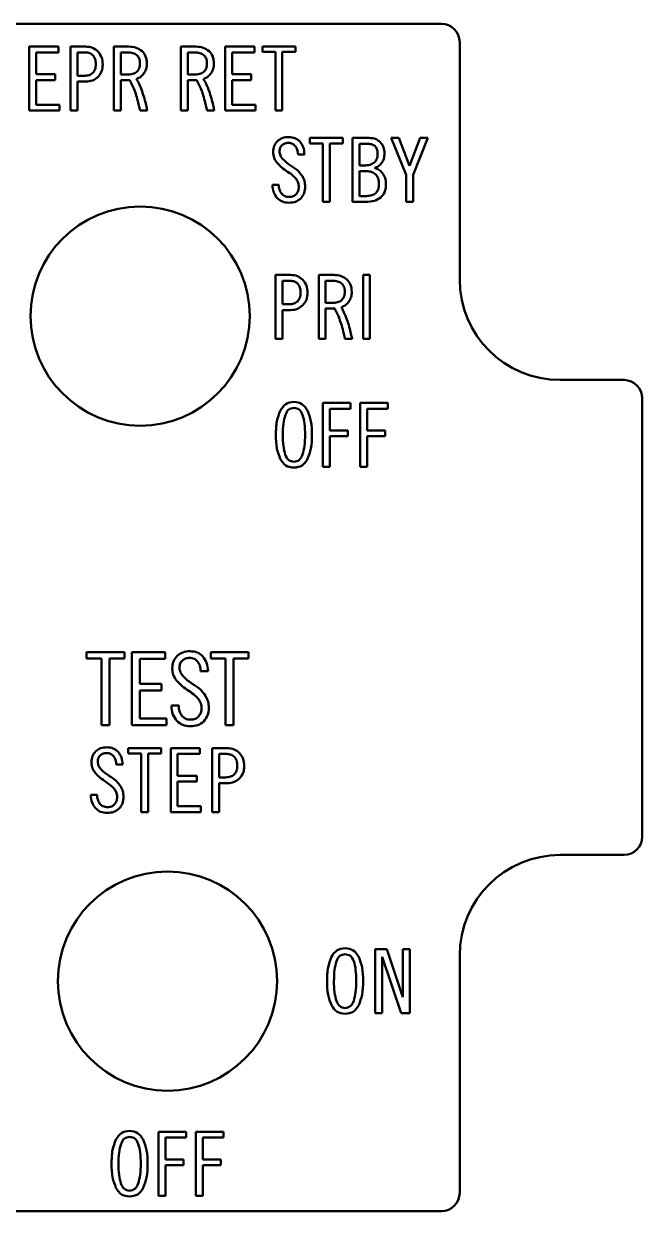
# Model space of a CAD drawing. Header units: millimetres. Extents: x 147 to 290, y 136 to 201.
# Drawn here: x 256.2 to 290, y 136.2 to 201.2 of the extents above; entities that cross this region are included whole.
import ezdxf

# ---------------------------------------------------------------- set-up
doc = ezdxf.new("R2010")
doc.units = ezdxf.units.MM
doc.header["$LTSCALE"] = 0.75
doc.layers.add('Visible', color=7, linetype='Continuous', lineweight=50)

msp = doc.modelspace()

# ---------------------------------------------------------------- linework, layer by layer
at = {"layer": 'Visible'}
for p, q in [((279.05, 201.23), (157.55, 201.23)), ((280.05, 187.23), (280.05, 200.23)), ((256.472, 196.48), (256.472, 199.98)), ((256.472, 199.98), (258.072, 199.98)), ((258.072, 199.66), (256.85, 199.66)), ((256.85, 199.66), (256.85, 198.468)), ((258.072, 199.98), (258.072, 199.66)), ((258.743, 196.48), (258.743, 199.98)), ((258.743, 199.98), (259.557, 199.98)), ((259.121, 199.66), (259.121, 198.38)), ((259.548, 199.66), (259.121, 199.66)), ((261.111, 196.48), (261.111, 199.98)), ((261.111, 199.98), (261.93, 199.98)), ((261.489, 199.66), (261.489, 198.448)), ((261.838, 199.66), (261.489, 199.66)), ((264.781, 196.48), (264.781, 199.98)), ((264.781, 199.98), (265.6, 199.98)), ((265.159, 199.66), (265.159, 198.448)), ((265.508, 199.66), (265.159, 199.66)), ((267.207, 196.48), (267.207, 199.98)), ((267.207, 199.98), (268.807, 199.98)), ((268.807, 199.66), (267.585, 199.66)), ((267.585, 199.66), (267.585, 198.468)), ((268.807, 199.98), (268.807, 199.66)), ((269.246, 199.98), (271.054, 199.98)), ((269.246, 199.684), (269.246, 199.98)), ((269.958, 199.684), (269.246, 199.684)), ((269.958, 196.48), (269.958, 199.684)), ((271.054, 199.684), (270.336, 199.684)), ((270.336, 199.684), (270.336, 196.48)), ((271.054, 199.98), (271.054, 199.684)), ((256.85, 198.468), (257.897, 198.468)), ((257.897, 198.468), (257.897, 198.148)), ((259.121, 198.38), (259.47, 198.38)), ((261.489, 198.448), (261.819, 198.448)), ((265.159, 198.448), (265.489, 198.448)), ((267.585, 198.468), (268.632, 198.468)), ((268.632, 198.468), (268.632, 198.148)), ((257.897, 198.148), (256.85, 198.148)), ((256.85, 198.148), (256.85, 196.8)), ((259.567, 198.06), (259.121, 198.06)), ((259.121, 198.06), (259.121, 196.48)), ((261.984, 198.138), (261.489, 198.143)), ((261.489, 198.143), (261.489, 196.48)), ((262.008, 198.092), (261.984, 198.138)), ((262.352, 198.215), (262.376, 198.167)), ((265.653, 198.138), (265.159, 198.143)), ((265.159, 198.143), (265.159, 196.48)), ((265.678, 198.092), (265.653, 198.138)), ((266.022, 198.215), (266.046, 198.167)), ((268.632, 198.148), (267.585, 198.148)), ((267.585, 198.148), (267.585, 196.8)), ((258.13, 196.48), (256.472, 196.48)), ((256.85, 196.8), (258.13, 196.8)), ((258.13, 196.8), (258.13, 196.48)), ((259.121, 196.48), (258.743, 196.48)), ((261.489, 196.48), (261.111, 196.48)), ((262.546, 196.48), (262.519, 196.604)), ((262.944, 196.48), (262.546, 196.48)), ((262.914, 196.611), (262.944, 196.48)), ((265.159, 196.48), (264.781, 196.48)), ((266.216, 196.48), (266.189, 196.604)), ((266.613, 196.48), (266.216, 196.48)), ((266.584, 196.611), (266.613, 196.48)), ((268.865, 196.48), (267.207, 196.48)), ((267.585, 196.8), (268.865, 196.8)), ((268.865, 196.8), (268.865, 196.48)), ((270.336, 196.48), (269.958, 196.48)), ((271.843, 194.98), (273.651, 194.98)), ((271.843, 194.684), (271.843, 194.98)), ((272.555, 194.684), (271.843, 194.684)), ((272.555, 191.48), (272.555, 194.684)), ((273.651, 194.684), (272.934, 194.684)), ((272.934, 194.684), (272.934, 191.48)), ((273.651, 194.98), (273.651, 194.684)), ((274.177, 191.48), (274.177, 194.98)), ((274.177, 194.98), (275.098, 194.98)), ((274.555, 194.66), (274.555, 193.477)), ((274.933, 194.66), (274.555, 194.66)), ((277.117, 192.963), (276.298, 194.98)), ((276.298, 194.98), (276.71, 194.98)), ((276.71, 194.98), (277.311, 193.448)), ((277.311, 193.448), (277.893, 194.98)), ((278.305, 194.98), (277.495, 192.963)), ((277.893, 194.98), (278.305, 194.98)), ((271.55, 194.078), (271.196, 194.078)), ((274.555, 193.477), (274.812, 193.477)), ((274.555, 193.157), (274.555, 191.8)), ((274.933, 193.157), (274.555, 193.157)), ((269.795, 192.42), (270.144, 192.42)), ((277.117, 191.48), (277.117, 192.963)), ((277.495, 192.963), (277.495, 191.48)), ((274.555, 191.8), (274.943, 191.8)), ((272.934, 191.48), (272.555, 191.48)), ((274.89, 191.48), (274.177, 191.48)), ((277.495, 191.48), (277.117, 191.48)), ((269.963, 183.98), (269.963, 187.48)), ((269.963, 187.48), (270.778, 187.48)), ((272.332, 183.98), (272.332, 187.48)), ((272.332, 187.48), (273.151, 187.48)), ((274.758, 187.48), (275.136, 187.48)), ((274.758, 183.98), (274.758, 187.48)), ((275.136, 187.48), (275.136, 183.98)), ((270.342, 187.16), (270.342, 185.88)), ((270.768, 187.16), (270.342, 187.16)), ((272.71, 187.16), (272.71, 185.948)), ((273.059, 187.16), (272.71, 187.16)), ((272.71, 185.948), (273.039, 185.948)), ((270.342, 185.88), (270.691, 185.88)), ((270.788, 185.56), (270.342, 185.56)), ((270.342, 185.56), (270.342, 183.98)), ((273.204, 185.638), (272.71, 185.643)), ((272.71, 185.643), (272.71, 183.98)), ((273.228, 185.592), (273.204, 185.638)), ((273.573, 185.715), (273.597, 185.667)), ((270.342, 183.98), (269.963, 183.98)), ((272.71, 183.98), (272.332, 183.98)), ((273.766, 183.98), (273.74, 184.104)), ((274.164, 183.98), (273.766, 183.98)), ((274.135, 184.111), (274.164, 183.98)), ((275.136, 183.98), (274.758, 183.98)), ((289.05, 181.73), (285.55, 181.73)), ((290.05, 156.73), (290.05, 180.73)), ((272.555, 180.48), (274.063, 180.48)), ((272.555, 176.98), (272.555, 180.48)), ((274.063, 180.16), (272.933, 180.16)), ((272.933, 180.16), (272.933, 178.968)), ((274.063, 180.48), (274.063, 180.16)), ((274.608, 180.48), (276.116, 180.48)), ((274.608, 176.98), (274.608, 180.48)), ((276.116, 180.16), (274.986, 180.16)), ((274.986, 180.16), (274.986, 178.968)), ((276.116, 180.48), (276.116, 180.16)), ((272.933, 178.968), (273.917, 178.968)), ((273.917, 178.968), (273.922, 178.648)), ((274.986, 178.968), (275.97, 178.968)), ((275.97, 178.968), (275.975, 178.648)), ((273.922, 178.648), (272.933, 178.648)), ((272.933, 178.648), (272.933, 176.98)), ((275.975, 178.648), (274.986, 178.648)), ((274.986, 178.648), (274.986, 176.98)), ((272.933, 176.98), (272.555, 176.98)), ((274.986, 176.98), (274.608, 176.98)), ((259.62, 166.83), (261.687, 166.83)), ((259.62, 166.492), (259.62, 166.83)), ((260.435, 166.492), (259.62, 166.492)), ((260.435, 162.83), (260.435, 166.492)), ((261.687, 166.492), (260.867, 166.492)), ((260.867, 166.492), (260.867, 162.83)), ((261.687, 166.83), (261.687, 166.492)), ((262.097, 162.83), (262.097, 166.83)), ((262.097, 166.83), (263.925, 166.83)), ((263.925, 166.464), (262.529, 166.464)), ((262.529, 166.464), (262.529, 165.101)), ((263.925, 166.83), (263.925, 166.464)), ((266.413, 166.83), (268.479, 166.83)), ((266.413, 166.492), (266.413, 166.83)), ((267.227, 166.492), (266.413, 166.492)), ((267.227, 162.83), (267.227, 166.492)), ((268.479, 166.492), (267.659, 166.492)), ((267.659, 166.492), (267.659, 162.83)), ((268.479, 166.83), (268.479, 166.492)), ((266.269, 165.8), (265.864, 165.8)), ((262.529, 165.101), (263.726, 165.101)), ((263.726, 165.101), (263.726, 164.736)), ((263.726, 164.736), (262.529, 164.736)), ((262.529, 164.736), (262.529, 163.196)), ((264.263, 163.905), (264.662, 163.905)), ((262.529, 163.196), (263.992, 163.196)), ((263.992, 163.196), (263.992, 162.83)), ((260.867, 162.83), (260.435, 162.83)), ((263.992, 162.83), (262.097, 162.83)), ((267.659, 162.83), (267.227, 162.83)), ((261.891, 161.58), (263.699, 161.58)), ((261.891, 161.284), (261.891, 161.58)), ((262.604, 161.284), (261.891, 161.284)), ((262.604, 158.08), (262.604, 161.284)), ((263.699, 161.284), (262.982, 161.284)), ((262.982, 161.284), (262.982, 158.08)), ((263.699, 161.58), (263.699, 161.284)), ((264.225, 158.08), (264.225, 161.58)), ((264.225, 161.58), (265.825, 161.58)), ((265.825, 161.26), (264.604, 161.26)), ((264.604, 161.26), (264.604, 160.068)), ((265.825, 161.58), (265.825, 161.26)), ((266.497, 158.08), (266.497, 161.58)), ((266.497, 161.58), (267.311, 161.58)), ((266.875, 161.26), (266.875, 159.98)), ((267.301, 161.26), (266.875, 161.26)), ((261.598, 160.678), (261.244, 160.678)), ((264.604, 160.068), (265.651, 160.068)), ((265.651, 160.068), (265.651, 159.748)), ((266.875, 159.98), (267.224, 159.98)), ((265.651, 159.748), (264.604, 159.748)), ((264.604, 159.748), (264.604, 158.4)), ((267.321, 159.66), (266.875, 159.66)), ((266.875, 159.66), (266.875, 158.08)), ((259.843, 159.02), (260.192, 159.02)), ((262.982, 158.08), (262.604, 158.08)), ((265.883, 158.08), (264.225, 158.08)), ((264.604, 158.4), (265.883, 158.4)), ((265.883, 158.4), (265.883, 158.08)), ((266.875, 158.08), (266.497, 158.08)), ((285.55, 155.73), (289.05, 155.73)), ((275.427, 147.08), (275.427, 150.58)), ((275.427, 150.58), (276.066, 150.58)), ((276.852, 147.08), (275.805, 150.153)), ((275.805, 150.153), (275.805, 147.08)), ((276.066, 150.58), (276.934, 147.957)), ((276.934, 150.58), (277.312, 150.58)), ((276.934, 147.957), (276.934, 150.58)), ((277.312, 150.58), (277.312, 147.08)), ((280.05, 137.23), (280.05, 150.23)), ((275.805, 147.08), (275.427, 147.08)), ((277.312, 147.08), (276.852, 147.08)), ((263.555, 140.58), (265.063, 140.58)), ((263.555, 137.08), (263.555, 140.58)), ((265.063, 140.58), (265.063, 140.26)), ((265.608, 140.58), (267.116, 140.58)), ((265.608, 137.08), (265.608, 140.58)), ((267.116, 140.58), (267.116, 140.26)), ((265.063, 140.26), (263.933, 140.26)), ((263.933, 140.26), (263.933, 139.068)), ((267.116, 140.26), (265.986, 140.26)), ((265.986, 140.26), (265.986, 139.068)), ((263.933, 139.068), (264.917, 139.068)), ((264.922, 138.748), (263.933, 138.748)), ((263.933, 138.748), (263.933, 137.08)), ((264.917, 139.068), (264.922, 138.748)), ((265.986, 139.068), (266.97, 139.068)), ((266.975, 138.748), (265.986, 138.748)), ((265.986, 138.748), (265.986, 137.08)), ((266.97, 139.068), (266.975, 138.748)), ((263.933, 137.08), (263.555, 137.08)), ((265.986, 137.08), (265.608, 137.08)), ((157.55, 136.23), (279.05, 136.23))]:
    msp.add_line(p, q, dxfattribs=at)
at = {"layer": 'Visible', "extrusion": (0, 0, -1)}
for centre in [(-262.55, 185.23), (-264.05, 148.83)]:
    msp.add_circle(centre, 6, dxfattribs=at)
for centre, radius, start, end in [((-279.05, 200.23), 1, 90, 180), ((-285.55, 187.23), 5.5, 270, 0), ((-289.05, 180.73), 1, 90, 180), ((-289.05, 156.73), 1, 180, 270), ((-285.55, 150.23), 5.5, 0, 90), ((-279.05, 137.23), 1, 180, 270)]:
    msp.add_arc(centre, radius, start, end, dxfattribs=at)
at = {"layer": 'Visible'}
for centre, radius, start, end in [((259.693, 196.888), 2.609, 24.6827, 27.46789), ((270.962, 202.118), 9.814, 204.94903, 205.90482), ((258.974, 196.29), 3.515, 23.33004, 25.98185), ((258.861, 196.27), 3.627, 16.57226, 22.92141), ((253.652, 193.82), 9.747, 25.70666, 26.48407), ((260.334, 196.828), 2.423, 22.0041, 26.0846), ((258.413, 196.022), 4.505, 17.04578, 22.35146), ((263.36, 196.887), 2.612, 24.68436, 27.46671), ((274.624, 202.114), 9.806, 204.94845, 205.90502), ((262.644, 196.29), 3.515, 23.33004, 25.98185), ((262.531, 196.27), 3.627, 16.57162, 22.92205), ((257.322, 193.82), 9.747, 25.70666, 26.48407), ((264.004, 196.828), 2.422, 22.00354, 26.08481), ((262.082, 196.022), 4.506, 17.04601, 22.35139), ((254.288, 194.857), 8.414, 14.13632, 16.91182), ((255.119, 194.963), 7.965, 14.324, 17.38745), ((257.959, 194.857), 8.412, 14.13617, 16.9123), ((258.787, 194.962), 7.968, 14.32455, 17.38705), ((252.727, 194.453), 10.026, 12.38698, 14.19459), ((251.56, 194.05), 11.639, 12.7122, 14.34443), ((256.399, 194.453), 10.023, 12.38664, 14.19472), ((255.219, 194.047), 11.651, 12.71301, 14.34362), ((271.964, 195.382), 2.239, 224.50879, 238.48988), ((272.006, 195.341), 2.607, 221.0983, 238.09018), ((269.086, 190.745), 2.839, 49.78019, 57.09368), ((270.131, 191.964), 1.233, 37.57382, 50.26425), ((270.914, 184.389), 2.608, 24.68232, 27.46851), ((282.175, 189.614), 9.806, 204.94854, 205.9051), ((270.194, 183.79), 3.516, 23.33008, 25.98172), ((264.868, 181.318), 9.752, 25.70698, 26.48398), ((271.553, 184.327), 2.423, 22.00435, 26.08384), ((270.082, 183.77), 3.627, 16.57194, 22.92173), ((265.51, 182.357), 8.412, 14.13599, 16.91215), ((269.633, 183.522), 4.506, 17.04605, 22.35138), ((266.339, 182.462), 7.966, 14.32424, 17.38736), ((263.949, 181.953), 10.024, 12.38689, 14.19493), ((262.776, 181.548), 11.644, 12.71255, 14.34408), ((269.186, 179.079), 2.379, 6.50126, 18.05294), ((266.592, 178.766), 4.991, 359.58742, 6.69757), ((266.791, 167.243), 2.979, 221.09837, 238.09014), ((266.742, 167.289), 2.559, 224.50872, 238.48995), ((263.453, 161.99), 3.244, 49.78, 57.09378), ((264.647, 163.383), 1.409, 37.5739, 50.26437), ((262.055, 161.941), 2.607, 221.09833, 238.09017), ((262.012, 161.982), 2.239, 224.50881, 238.48991), ((259.135, 157.345), 2.839, 49.77991, 57.0938), ((260.18, 158.564), 1.233, 37.57374, 50.2645), ((271.99, 149.179), 2.379, 6.50126, 18.05294), ((269.396, 148.866), 4.991, 359.58742, 6.69757), ((260.186, 139.179), 2.379, 6.50126, 18.05294), ((257.592, 138.866), 4.991, 359.58753, 6.69746)]:
    msp.add_arc(centre, radius, start, end, dxfattribs=at)
for points, knots in [([(259.974, 199.49), (259.916, 199.54), (259.793, 199.644), (259.632, 199.654), (259.548, 199.66)], [-0.04699547, -0.04699547, -0.04699547, -0.04699547, -0.02460658, 0, 0, 0, 0]), ([(259.557, 199.98), (259.692, 199.971), (259.948, 199.954), (260.146, 199.791), (260.241, 199.713)], [-0.07502795, -0.07502795, -0.07502795, -0.07502795, -0.03579762, 0, 0, 0, 0]), ([(260.241, 199.713), (260.317, 199.613), (260.476, 199.405), (260.494, 199.142), (260.503, 199.006)], [-0.07696683, -0.07696683, -0.07696683, -0.07696683, -0.04004665, 0, 0, 0, 0]), ([(262.367, 199.519), (262.294, 199.56), (262.131, 199.653), (261.943, 199.657), (261.838, 199.66)], [-0.05541881, -0.05541881, -0.05541881, -0.05541881, -0.03086212, 0, 0, 0, 0]), ([(261.93, 199.98), (262.07, 199.972), (262.334, 199.958), (262.551, 199.808), (262.653, 199.738)], [-0.0775313, -0.0775313, -0.0775313, -0.0775313, -0.0364826, 0, 0, 0, 0]), ([(262.653, 199.738), (262.73, 199.645), (262.893, 199.45), (262.91, 199.196), (262.919, 199.064)], [-0.07414925, -0.07414925, -0.07414925, -0.07414925, -0.03875278, 0, 0, 0, 0]), ([(266.036, 199.519), (265.964, 199.56), (265.801, 199.653), (265.613, 199.657), (265.508, 199.66)], [-0.05541876, -0.05541876, -0.05541876, -0.05541876, -0.03086212, 0, 0, 0, 0]), ([(265.6, 199.98), (265.74, 199.972), (266.004, 199.958), (266.22, 199.808), (266.322, 199.738)], [-0.07753137, -0.07753137, -0.07753137, -0.07753137, -0.03648255, 0, 0, 0, 0]), ([(266.322, 199.738), (266.4, 199.645), (266.563, 199.45), (266.58, 199.196), (266.589, 199.064)], [-0.07414922, -0.07414922, -0.07414922, -0.07414922, -0.03875278, 0, 0, 0, 0]), ([(259.955, 198.535), (260.003, 198.6), (260.109, 198.743), (260.116, 198.922), (260.12, 199.02)], [-0.05226854, -0.05226854, -0.05226854, -0.05226854, -0.02865649, 0, 0, 0, 0]), ([(260.12, 199.02), (260.116, 199.112), (260.109, 199.282), (260.017, 199.425), (259.974, 199.49)], [-0.05001977, -0.05001977, -0.05001977, -0.05001977, -0.02299086, 0, 0, 0, 0]), ([(260.503, 199.006), (260.494, 198.874), (260.476, 198.621), (260.321, 198.419), (260.246, 198.322)], [-0.07448141, -0.07448141, -0.07448141, -0.07448141, -0.03600862, 0, 0, 0, 0]), ([(262.536, 199.078), (262.532, 199.169), (262.524, 199.336), (262.416, 199.462), (262.367, 199.519)], [-0.04848981, -0.04848981, -0.04848981, -0.04848981, -0.0220907, 0, 0, 0, 0]), ([(262.367, 198.589), (262.416, 198.651), (262.528, 198.793), (262.533, 198.976), (262.536, 199.078)], [-0.05304788, -0.05304788, -0.05304788, -0.05304788, -0.02975334, 0, 0, 0, 0]), ([(262.919, 199.064), (262.914, 198.964), (262.903, 198.771), (262.809, 198.602), (262.764, 198.521)], [-0.05712672, -0.05712672, -0.05712672, -0.05712672, -0.0275432, 0, 0, 0, 0]), ([(266.206, 199.078), (266.202, 199.169), (266.194, 199.336), (266.086, 199.462), (266.036, 199.519)], [-0.04848985, -0.04848985, -0.04848985, -0.04848985, -0.02209074, 0, 0, 0, 0]), ([(266.036, 198.589), (266.086, 198.651), (266.198, 198.793), (266.203, 198.976), (266.206, 199.078)], [-0.05304792, -0.05304792, -0.05304792, -0.05304792, -0.02975334, 0, 0, 0, 0]), ([(266.589, 199.064), (266.584, 198.964), (266.573, 198.771), (266.479, 198.602), (266.434, 198.521)], [-0.05712672, -0.05712672, -0.05712672, -0.05712672, -0.0275432, 0, 0, 0, 0]), ([(259.47, 198.38), (259.567, 198.384), (259.744, 198.39), (259.889, 198.49), (259.955, 198.535)], [-0.05183232, -0.05183232, -0.05183232, -0.05183232, -0.02344978, 0, 0, 0, 0]), ([(260.246, 198.322), (260.15, 198.246), (259.952, 198.088), (259.698, 198.07), (259.567, 198.06)], [-0.07427338, -0.07427338, -0.07427338, -0.07427338, -0.03837379, 0, 0, 0, 0]), ([(261.819, 198.448), (261.93, 198.45), (262.125, 198.453), (262.294, 198.548), (262.367, 198.589)], [-0.05734601, -0.05734601, -0.05734601, -0.05734601, -0.02455665, 0, 0, 0, 0]), ([(262.764, 198.521), (262.708, 198.451), (262.596, 198.314), (262.433, 198.248), (262.352, 198.215)], [-0.05203496, -0.05203496, -0.05203496, -0.05203496, -0.02563591, 0, 0, 0, 0]), ([(265.489, 198.448), (265.6, 198.45), (265.795, 198.453), (265.964, 198.548), (266.036, 198.589)], [-0.05734595, -0.05734595, -0.05734595, -0.05734595, -0.02455665, 0, 0, 0, 0]), ([(266.434, 198.521), (266.377, 198.451), (266.266, 198.314), (266.102, 198.248), (266.022, 198.215)], [-0.05203491, -0.05203491, -0.05203491, -0.05203491, -0.02563586, 0, 0, 0, 0]), ([(262.435, 198.048), (262.446, 198.024), (262.471, 197.972), (262.497, 197.92), (262.51, 197.893)], [-0.01723642, -0.01723642, -0.01723642, -0.01723642, -0.0090247, 0, 0, 0, 0]), ([(266.104, 198.048), (266.116, 198.024), (266.141, 197.972), (266.166, 197.92), (266.179, 197.893)], [-0.01723645, -0.01723645, -0.01723645, -0.01723645, -0.00902467, 0, 0, 0, 0]), ([(270.068, 194.805), (270.154, 194.87), (270.336, 195.009), (270.565, 195.022), (270.687, 195.028)], [-0.06711651, -0.06711651, -0.06711651, -0.06711651, -0.03554368, 0, 0, 0, 0]), ([(270.687, 195.028), (270.806, 195.02), (271.037, 195.003), (271.213, 194.853), (271.297, 194.781)], [-0.06744467, -0.06744467, -0.06744467, -0.06744467, -0.03247583, 0, 0, 0, 0]), ([(269.833, 194.204), (269.842, 194.321), (269.858, 194.546), (269.999, 194.721), (270.068, 194.805)], [-0.06592896, -0.06592896, -0.06592896, -0.06592896, -0.0317322, 0, 0, 0, 0]), ([(270.318, 194.587), (270.279, 194.541), (270.195, 194.444), (270.187, 194.315), (270.182, 194.248)], [-0.03743718, -0.03743718, -0.03743718, -0.03743718, -0.01968526, 0, 0, 0, 0]), ([(270.672, 194.709), (270.604, 194.705), (270.475, 194.697), (270.369, 194.623), (270.318, 194.587)], [-0.03806905, -0.03806905, -0.03806905, -0.03806905, -0.0180839, 0, 0, 0, 0]), ([(271.05, 194.534), (270.999, 194.585), (270.894, 194.688), (270.747, 194.702), (270.672, 194.709)], [-0.04281809, -0.04281809, -0.04281809, -0.04281809, -0.02177127, 0, 0, 0, 0]), ([(271.196, 194.078), (271.19, 194.166), (271.179, 194.33), (271.091, 194.469), (271.05, 194.534)], [-0.04851367, -0.04851367, -0.04851367, -0.04851367, -0.02276975, 0, 0, 0, 0]), ([(271.297, 194.781), (271.366, 194.682), (271.513, 194.471), (271.537, 194.215), (271.55, 194.078)], [-0.07581333, -0.07581333, -0.07581333, -0.07581333, -0.04029109, 0, 0, 0, 0]), ([(275.408, 194.539), (275.345, 194.574), (275.198, 194.656), (275.029, 194.658), (274.933, 194.66)], [-0.04969432, -0.04969432, -0.04969432, -0.04969432, -0.02827912, 0, 0, 0, 0]), ([(275.098, 194.98), (275.216, 194.972), (275.443, 194.957), (275.619, 194.815), (275.704, 194.747)], [-0.06631237, -0.06631237, -0.06631237, -0.06631237, -0.03176435, 0, 0, 0, 0]), ([(275.554, 194.127), (275.551, 194.212), (275.546, 194.366), (275.451, 194.486), (275.408, 194.539)], [-0.04473436, -0.04473436, -0.04473436, -0.04473436, -0.01986535, 0, 0, 0, 0]), ([(275.704, 194.747), (275.77, 194.659), (275.91, 194.474), (275.924, 194.243), (275.932, 194.122)], [-0.06786986, -0.06786986, -0.06786986, -0.06786986, -0.03548438, 0, 0, 0, 0]), ([(270.042, 193.627), (269.981, 193.714), (269.86, 193.888), (269.842, 194.099), (269.833, 194.204)], [-0.06232276, -0.06232276, -0.06232276, -0.06232276, -0.03110106, 0, 0, 0, 0]), ([(270.182, 194.248), (270.19, 194.167), (270.207, 194.002), (270.313, 193.876), (270.367, 193.812)], [-0.04836275, -0.04836275, -0.04836275, -0.04836275, -0.02440489, 0, 0, 0, 0]), ([(275.374, 193.627), (275.426, 193.691), (275.544, 193.835), (275.55, 194.023), (275.554, 194.127)], [-0.05436845, -0.05436845, -0.05436845, -0.05436845, -0.0302682, 0, 0, 0, 0]), ([(275.932, 194.122), (275.927, 194.023), (275.918, 193.837), (275.822, 193.678), (275.777, 193.603)], [-0.05491366, -0.05491366, -0.05491366, -0.05491366, -0.02569052, 0, 0, 0, 0]), ([(270.793, 193.472), (270.936, 193.38), (271.18, 193.221), (271.359, 192.991), (271.433, 192.895)], [-0.08667673, -0.08667673, -0.08667673, -0.08667673, -0.0361883, 0, 0, 0, 0]), ([(274.812, 193.477), (274.926, 193.479), (275.127, 193.483), (275.299, 193.584), (275.374, 193.627)], [-0.05905495, -0.05905495, -0.05905495, -0.05905495, -0.02563675, 0, 0, 0, 0]), ([(275.462, 192.983), (275.392, 193.034), (275.235, 193.147), (275.041, 193.154), (274.933, 193.157)], [-0.05678617, -0.05678617, -0.05678617, -0.05678617, -0.03145026, 0, 0, 0, 0]), ([(275.777, 193.603), (275.722, 193.542), (275.612, 193.42), (275.457, 193.364), (275.379, 193.337)], [-0.0485507, -0.0485507, -0.0485507, -0.0485507, -0.02446291, 0, 0, 0, 0]), ([(275.379, 193.337), (275.465, 193.311), (275.639, 193.26), (275.762, 193.127), (275.825, 193.06)], [-0.05331942, -0.05331942, -0.05331942, -0.05331942, -0.0270332, 0, 0, 0, 0]), ([(275.825, 193.06), (275.88, 192.974), (275.998, 192.79), (276.009, 192.571), (276.014, 192.454)], [-0.06447219, -0.06447219, -0.06447219, -0.06447219, -0.03438113, 0, 0, 0, 0]), ([(270.056, 191.688), (269.984, 191.788), (269.825, 192.005), (269.805, 192.274), (269.795, 192.42)], [-0.07914425, -0.07914425, -0.07914425, -0.07914425, -0.0429162, 0, 0, 0, 0]), ([(270.144, 192.42), (270.149, 192.333), (270.158, 192.163), (270.243, 192.016), (270.284, 191.945)], [-0.05016062, -0.05016062, -0.05016062, -0.05016062, -0.02422883, 0, 0, 0, 0]), ([(271.239, 192.309), (271.234, 192.382), (271.223, 192.528), (271.147, 192.653), (271.108, 192.716)], [-0.04331294, -0.04331294, -0.04331294, -0.04331294, -0.02173377, 0, 0, 0, 0]), ([(271.433, 192.895), (271.478, 192.804), (271.568, 192.624), (271.582, 192.423), (271.588, 192.323)], [-0.05978809, -0.05978809, -0.05978809, -0.05978809, -0.02958355, 0, 0, 0, 0]), ([(275.457, 191.96), (275.508, 192.024), (275.619, 192.165), (275.627, 192.346), (275.631, 192.445)], [-0.05269311, -0.05269311, -0.05269311, -0.05269311, -0.02869237, 0, 0, 0, 0]), ([(275.631, 192.445), (275.628, 192.555), (275.623, 192.751), (275.511, 192.912), (275.462, 192.983)], [-0.05751358, -0.05751358, -0.05751358, -0.05751358, -0.02535932, 0, 0, 0, 0]), ([(276.014, 192.454), (276.007, 192.304), (275.994, 192.028), (275.815, 191.818), (275.733, 191.722)], [-0.08040768, -0.08040768, -0.08040768, -0.08040768, -0.03681442, 0, 0, 0, 0]), ([(270.284, 191.945), (270.341, 191.889), (270.461, 191.769), (270.631, 191.758), (270.721, 191.751)], [-0.04918777, -0.04918777, -0.04918777, -0.04918777, -0.02590771, 0, 0, 0, 0]), ([(270.721, 191.751), (270.796, 191.756), (270.938, 191.766), (271.047, 191.858), (271.099, 191.902)], [-0.04166426, -0.04166426, -0.04166426, -0.04166426, -0.01976754, 0, 0, 0, 0]), ([(271.099, 191.902), (271.14, 191.959), (271.226, 192.081), (271.235, 192.23), (271.239, 192.309)], [-0.04385914, -0.04385914, -0.04385914, -0.04385914, -0.02305341, 0, 0, 0, 0]), ([(271.588, 192.323), (271.581, 192.195), (271.567, 191.952), (271.419, 191.759), (271.349, 191.669)], [-0.07114441, -0.07114441, -0.07114441, -0.07114441, -0.0334606, 0, 0, 0, 0]), ([(274.943, 191.8), (275.045, 191.804), (275.232, 191.81), (275.387, 191.913), (275.457, 191.96)], [-0.05476413, -0.05476413, -0.05476413, -0.05476413, -0.02468403, 0, 0, 0, 0]), ([(270.696, 191.432), (270.572, 191.441), (270.331, 191.459), (270.146, 191.614), (270.056, 191.688)], [-0.07052884, -0.07052884, -0.07052884, -0.07052884, -0.03408576, 0, 0, 0, 0]), ([(271.349, 191.669), (271.258, 191.6), (271.066, 191.453), (270.824, 191.439), (270.696, 191.432)], [-0.0708698, -0.0708698, -0.0708698, -0.0708698, -0.0373924, 0, 0, 0, 0]), ([(275.733, 191.722), (275.618, 191.652), (275.361, 191.494), (275.057, 191.485), (274.89, 191.48)], [-0.0891187, -0.0891187, -0.0891187, -0.0891187, -0.04933471, 0, 0, 0, 0]), ([(270.778, 187.48), (270.912, 187.471), (271.169, 187.454), (271.367, 187.291), (271.461, 187.213)], [-0.07502793, -0.07502793, -0.07502793, -0.07502793, -0.03579756, 0, 0, 0, 0]), ([(271.461, 187.213), (271.538, 187.113), (271.697, 186.905), (271.714, 186.642), (271.723, 186.506)], [-0.07696682, -0.07696682, -0.07696682, -0.07696682, -0.04004666, 0, 0, 0, 0]), ([(273.151, 187.48), (273.291, 187.472), (273.555, 187.458), (273.771, 187.308), (273.873, 187.238)], [-0.07753137, -0.07753137, -0.07753137, -0.07753137, -0.03648255, 0, 0, 0, 0]), ([(273.873, 187.238), (273.951, 187.145), (274.114, 186.95), (274.131, 186.696), (274.14, 186.564)], [-0.07414926, -0.07414926, -0.07414926, -0.07414926, -0.03875274, 0, 0, 0, 0]), ([(271.195, 186.99), (271.136, 187.04), (271.013, 187.144), (270.852, 187.154), (270.768, 187.16)], [-0.04699544, -0.04699544, -0.04699544, -0.04699544, -0.02460655, 0, 0, 0, 0]), ([(271.34, 186.52), (271.336, 186.612), (271.329, 186.782), (271.237, 186.925), (271.195, 186.99)], [-0.05001977, -0.05001977, -0.05001977, -0.05001977, -0.02299088, 0, 0, 0, 0]), ([(273.587, 187.019), (273.515, 187.06), (273.352, 187.153), (273.164, 187.157), (273.059, 187.16)], [-0.05541876, -0.05541876, -0.05541876, -0.05541876, -0.03086211, 0, 0, 0, 0]), ([(273.757, 186.578), (273.753, 186.669), (273.745, 186.836), (273.636, 186.962), (273.587, 187.019)], [-0.04848984, -0.04848984, -0.04848984, -0.04848984, -0.02209075, 0, 0, 0, 0]), ([(273.587, 186.089), (273.636, 186.151), (273.749, 186.293), (273.754, 186.476), (273.757, 186.578)], [-0.05304794, -0.05304794, -0.05304794, -0.05304794, -0.02975337, 0, 0, 0, 0]), ([(274.14, 186.564), (274.134, 186.464), (274.124, 186.271), (274.03, 186.102), (273.985, 186.021)], [-0.05712675, -0.05712675, -0.05712675, -0.05712675, -0.0275432, 0, 0, 0, 0]), ([(270.691, 185.88), (270.788, 185.884), (270.964, 185.89), (271.11, 185.99), (271.175, 186.035)], [-0.05183229, -0.05183229, -0.05183229, -0.05183229, -0.02344978, 0, 0, 0, 0]), ([(271.175, 186.035), (271.223, 186.1), (271.33, 186.243), (271.336, 186.422), (271.34, 186.52)], [-0.05226859, -0.05226859, -0.05226859, -0.05226859, -0.02865651, 0, 0, 0, 0]), ([(271.723, 186.506), (271.714, 186.374), (271.696, 186.121), (271.541, 185.919), (271.466, 185.822)], [-0.07448146, -0.07448146, -0.07448146, -0.07448146, -0.03600868, 0, 0, 0, 0]), ([(273.039, 185.948), (273.151, 185.95), (273.346, 185.953), (273.515, 186.048), (273.587, 186.089)], [-0.05734595, -0.05734595, -0.05734595, -0.05734595, -0.02455665, 0, 0, 0, 0]), ([(273.985, 186.021), (273.928, 185.951), (273.817, 185.814), (273.653, 185.748), (273.573, 185.715)], [-0.05203491, -0.05203491, -0.05203491, -0.05203491, -0.02563586, 0, 0, 0, 0]), ([(271.466, 185.822), (271.37, 185.746), (271.172, 185.588), (270.919, 185.57), (270.788, 185.56)], [-0.07427336, -0.07427336, -0.07427336, -0.07427336, -0.03837376, 0, 0, 0, 0]), ([(273.655, 185.548), (273.667, 185.524), (273.692, 185.472), (273.717, 185.42), (273.73, 185.393)], [-0.01723645, -0.01723645, -0.01723645, -0.01723645, -0.00902462, 0, 0, 0, 0]), ([(270.221, 180.049), (270.311, 180.189), (270.487, 180.465), (270.812, 180.507), (270.972, 180.528)], [-0.09334986, -0.09334986, -0.09334986, -0.09334986, -0.04606697, 0, 0, 0, 0]), ([(270.972, 180.209), (270.868, 180.188), (270.643, 180.144), (270.551, 179.93), (270.502, 179.816)], [-0.06492488, -0.06492488, -0.06492488, -0.06492488, -0.03480064, 0, 0, 0, 0]), ([(270.972, 180.528), (271.13, 180.507), (271.452, 180.464), (271.629, 180.192), (271.719, 180.053)], [-0.09253621, -0.09253621, -0.09253621, -0.09253621, -0.04708584, 0, 0, 0, 0]), ([(271.448, 179.816), (271.397, 179.93), (271.303, 180.143), (271.077, 180.188), (270.972, 180.209)], [-0.06523451, -0.06523451, -0.06523451, -0.06523451, -0.0302388, 0, 0, 0, 0]), ([(271.719, 180.053), (271.789, 179.864), (271.948, 179.438), (271.957, 178.983), (271.961, 178.73)], [-0.1353985, -0.1353985, -0.1353985, -0.1353985, -0.0752617, 0, 0, 0, 0]), ([(269.984, 178.73), (269.988, 178.984), (269.995, 179.438), (270.152, 179.862), (270.221, 180.049)], [-0.1348328, -0.1348328, -0.1348328, -0.1348328, -0.0592183, 0, 0, 0, 0]), ([(270.502, 179.816), (270.461, 179.66), (270.368, 179.304), (270.364, 178.937), (270.362, 178.73)], [-0.1098551, -0.1098551, -0.1098551, -0.1098551, -0.0616653, 0, 0, 0, 0]), ([(270.226, 177.407), (270.155, 177.596), (269.997, 178.022), (269.988, 178.477), (269.984, 178.73)], [-0.1353984, -0.1353984, -0.1353984, -0.1353984, -0.0752616, 0, 0, 0, 0]), ([(270.362, 178.73), (270.364, 178.522), (270.367, 178.154), (270.458, 177.798), (270.497, 177.644)], [-0.1097804, -0.1097804, -0.1097804, -0.1097804, -0.0476378, 0, 0, 0, 0]), ([(271.443, 177.644), (271.484, 177.8), (271.577, 178.156), (271.581, 178.523), (271.583, 178.73)], [-0.1098551, -0.1098551, -0.1098551, -0.1098551, -0.0616653, 0, 0, 0, 0]), ([(271.961, 178.73), (271.957, 178.478), (271.948, 178.025), (271.793, 177.6), (271.724, 177.411)], [-0.1348017, -0.1348017, -0.1348017, -0.1348017, -0.0599122, 0, 0, 0, 0]), ([(270.497, 177.644), (270.547, 177.53), (270.64, 177.315), (270.867, 177.272), (270.972, 177.251)], [-0.06533356, -0.06533356, -0.06533356, -0.06533356, -0.03046818, 0, 0, 0, 0]), ([(270.972, 177.251), (271.076, 177.272), (271.3, 177.318), (271.393, 177.53), (271.443, 177.644)], [-0.06482554, -0.06482554, -0.06482554, -0.06482554, -0.03493037, 0, 0, 0, 0]), ([(270.972, 176.932), (270.813, 176.952), (270.49, 176.993), (270.314, 177.268), (270.226, 177.407)], [-0.09268885, -0.09268885, -0.09268885, -0.09268885, -0.04677036, 0, 0, 0, 0]), ([(271.724, 177.411), (271.633, 177.271), (271.456, 176.996), (271.132, 176.953), (270.972, 176.932)], [-0.0932734, -0.0932734, -0.0932734, -0.0932734, -0.04583296, 0, 0, 0, 0]), ([(264.307, 165.944), (264.317, 166.077), (264.335, 166.334), (264.497, 166.534), (264.575, 166.631)], [-0.07534741, -0.07534741, -0.07534741, -0.07534741, -0.03626539, 0, 0, 0, 0]), ([(264.575, 166.631), (264.673, 166.705), (264.882, 166.863), (265.144, 166.878), (265.282, 166.885)], [-0.07670455, -0.07670455, -0.07670455, -0.07670455, -0.04062133, 0, 0, 0, 0]), ([(265.266, 166.52), (265.188, 166.515), (265.04, 166.507), (264.919, 166.422), (264.861, 166.381)], [-0.04350751, -0.04350751, -0.04350751, -0.04350751, -0.02066731, 0, 0, 0, 0]), ([(265.698, 166.32), (265.639, 166.378), (265.519, 166.497), (265.351, 166.512), (265.266, 166.52)], [-0.04893497, -0.04893497, -0.04893497, -0.04893497, -0.02488147, 0, 0, 0, 0]), ([(265.282, 166.885), (265.419, 166.875), (265.683, 166.856), (265.884, 166.685), (265.98, 166.603)], [-0.07707962, -0.07707962, -0.07707962, -0.07707962, -0.03711522, 0, 0, 0, 0]), ([(265.98, 166.603), (266.059, 166.49), (266.227, 166.249), (266.254, 165.955), (266.269, 165.8)], [-0.08664382, -0.08664382, -0.08664382, -0.08664382, -0.04604696, 0, 0, 0, 0]), ([(264.546, 165.284), (264.476, 165.384), (264.337, 165.582), (264.317, 165.823), (264.307, 165.944)], [-0.07122602, -0.07122602, -0.07122602, -0.07122602, -0.03554408, 0, 0, 0, 0]), ([(264.861, 166.381), (264.816, 166.328), (264.721, 166.217), (264.711, 166.071), (264.706, 165.993)], [-0.04278535, -0.04278535, -0.04278535, -0.04278535, -0.02249746, 0, 0, 0, 0]), ([(264.706, 165.993), (264.715, 165.9), (264.734, 165.712), (264.855, 165.568), (264.917, 165.495)], [-0.05527174, -0.05527174, -0.05527174, -0.05527174, -0.02789133, 0, 0, 0, 0]), ([(265.864, 165.8), (265.858, 165.899), (265.845, 166.087), (265.745, 166.246), (265.698, 166.32)], [-0.0554442, -0.0554442, -0.0554442, -0.0554442, -0.02602254, 0, 0, 0, 0]), ([(265.404, 165.107), (265.567, 165.001), (265.846, 164.819), (266.05, 164.557), (266.136, 164.448)], [-0.09905912, -0.09905912, -0.09905912, -0.09905912, -0.04135802, 0, 0, 0, 0]), ([(264.562, 163.068), (264.479, 163.182), (264.297, 163.43), (264.275, 163.738), (264.263, 163.905)], [-0.09045057, -0.09045057, -0.09045057, -0.09045057, -0.04904708, 0, 0, 0, 0]), ([(264.662, 163.905), (264.668, 163.805), (264.679, 163.611), (264.776, 163.443), (264.823, 163.362)], [-0.0573264, -0.0573264, -0.0573264, -0.0573264, -0.02769009, 0, 0, 0, 0]), ([(265.914, 163.777), (265.908, 163.861), (265.895, 164.028), (265.808, 164.171), (265.764, 164.243)], [-0.04950057, -0.04950057, -0.04950057, -0.04950057, -0.02483864, 0, 0, 0, 0]), ([(266.136, 164.448), (266.187, 164.344), (266.29, 164.137), (266.305, 163.908), (266.313, 163.794)], [-0.06832931, -0.06832931, -0.06832931, -0.06832931, -0.03380978, 0, 0, 0, 0]), ([(264.823, 163.362), (264.888, 163.297), (265.025, 163.161), (265.219, 163.147), (265.321, 163.14)], [-0.05621458, -0.05621458, -0.05621458, -0.05621458, -0.02960881, 0, 0, 0, 0]), ([(265.321, 163.14), (265.407, 163.146), (265.57, 163.156), (265.694, 163.262), (265.753, 163.312)], [-0.04761631, -0.04761631, -0.04761631, -0.04761631, -0.02259149, 0, 0, 0, 0]), ([(265.753, 163.312), (265.8, 163.378), (265.899, 163.517), (265.909, 163.688), (265.914, 163.777)], [-0.05012474, -0.05012474, -0.05012474, -0.05012474, -0.02634677, 0, 0, 0, 0]), ([(266.313, 163.794), (266.304, 163.647), (266.289, 163.369), (266.119, 163.149), (266.039, 163.046)], [-0.08130793, -0.08130793, -0.08130793, -0.08130793, -0.03824076, 0, 0, 0, 0]), ([(265.293, 162.775), (265.151, 162.785), (264.876, 162.805), (264.664, 162.983), (264.562, 163.068)], [-0.0806044, -0.0806044, -0.0806044, -0.0806044, -0.03895512, 0, 0, 0, 0]), ([(266.039, 163.046), (265.936, 162.967), (265.716, 162.799), (265.439, 162.783), (265.293, 162.775)], [-0.08099406, -0.08099406, -0.08099406, -0.08099406, -0.04273421, 0, 0, 0, 0]), ([(259.882, 160.804), (259.89, 160.921), (259.906, 161.146), (260.048, 161.321), (260.116, 161.405)], [-0.06592896, -0.06592896, -0.06592896, -0.06592896, -0.0317322, 0, 0, 0, 0]), ([(260.116, 161.405), (260.202, 161.47), (260.385, 161.609), (260.614, 161.622), (260.735, 161.628)], [-0.06711651, -0.06711651, -0.06711651, -0.06711651, -0.03554368, 0, 0, 0, 0]), ([(260.721, 161.309), (260.653, 161.305), (260.523, 161.297), (260.417, 161.223), (260.367, 161.187)], [-0.03806905, -0.03806905, -0.03806905, -0.03806905, -0.0180839, 0, 0, 0, 0]), ([(261.099, 161.134), (261.047, 161.185), (260.942, 161.288), (260.795, 161.302), (260.721, 161.309)], [-0.04281808, -0.04281808, -0.04281808, -0.04281808, -0.02177127, 0, 0, 0, 0]), ([(260.735, 161.628), (260.855, 161.62), (261.086, 161.603), (261.261, 161.453), (261.346, 161.381)], [-0.06744466, -0.06744466, -0.06744466, -0.06744466, -0.03247583, 0, 0, 0, 0]), ([(261.346, 161.381), (261.415, 161.282), (261.562, 161.071), (261.585, 160.815), (261.598, 160.678)], [-0.07581334, -0.07581334, -0.07581334, -0.07581334, -0.0402911, 0, 0, 0, 0]), ([(267.728, 161.09), (267.669, 161.14), (267.547, 161.244), (267.386, 161.254), (267.301, 161.26)], [-0.04699547, -0.04699547, -0.04699547, -0.04699547, -0.02460658, 0, 0, 0, 0]), ([(267.311, 161.58), (267.445, 161.571), (267.702, 161.554), (267.9, 161.391), (267.994, 161.313)], [-0.07502796, -0.07502796, -0.07502796, -0.07502796, -0.03579756, 0, 0, 0, 0]), ([(267.994, 161.313), (268.071, 161.213), (268.23, 161.005), (268.247, 160.742), (268.256, 160.606)], [-0.07696683, -0.07696683, -0.07696683, -0.07696683, -0.04004665, 0, 0, 0, 0]), ([(260.09, 160.227), (260.03, 160.314), (259.908, 160.488), (259.891, 160.699), (259.882, 160.804)], [-0.06232275, -0.06232275, -0.06232275, -0.06232275, -0.03110104, 0, 0, 0, 0]), ([(260.367, 161.187), (260.327, 161.141), (260.244, 161.044), (260.235, 160.915), (260.231, 160.848)], [-0.03743718, -0.03743718, -0.03743718, -0.03743718, -0.01968526, 0, 0, 0, 0]), ([(260.231, 160.848), (260.239, 160.767), (260.255, 160.602), (260.361, 160.476), (260.415, 160.412)], [-0.04836276, -0.04836276, -0.04836276, -0.04836276, -0.02440489, 0, 0, 0, 0]), ([(261.244, 160.678), (261.238, 160.766), (261.228, 160.93), (261.14, 161.069), (261.099, 161.134)], [-0.04851367, -0.04851367, -0.04851367, -0.04851367, -0.02276975, 0, 0, 0, 0]), ([(267.708, 160.135), (267.756, 160.2), (267.863, 160.343), (267.869, 160.522), (267.873, 160.62)], [-0.05226854, -0.05226854, -0.05226854, -0.05226854, -0.02865651, 0, 0, 0, 0]), ([(267.873, 160.62), (267.869, 160.712), (267.862, 160.882), (267.77, 161.025), (267.728, 161.09)], [-0.05001978, -0.05001978, -0.05001978, -0.05001978, -0.02299092, 0, 0, 0, 0]), ([(268.256, 160.606), (268.247, 160.474), (268.229, 160.221), (268.074, 160.019), (267.999, 159.922)], [-0.07448144, -0.07448144, -0.07448144, -0.07448144, -0.03600866, 0, 0, 0, 0]), ([(260.842, 160.072), (260.984, 159.98), (261.229, 159.821), (261.407, 159.591), (261.482, 159.495)], [-0.08667672, -0.08667672, -0.08667672, -0.08667672, -0.0361883, 0, 0, 0, 0]), ([(267.224, 159.98), (267.321, 159.984), (267.498, 159.99), (267.643, 160.09), (267.708, 160.135)], [-0.05183232, -0.05183232, -0.05183232, -0.05183232, -0.02344978, 0, 0, 0, 0]), ([(267.999, 159.922), (267.903, 159.846), (267.705, 159.688), (267.452, 159.67), (267.321, 159.66)], [-0.07427338, -0.07427338, -0.07427338, -0.07427338, -0.03837379, 0, 0, 0, 0]), ([(261.288, 158.909), (261.282, 158.982), (261.271, 159.128), (261.195, 159.253), (261.157, 159.316)], [-0.04331297, -0.04331297, -0.04331297, -0.04331297, -0.0217338, 0, 0, 0, 0]), ([(261.482, 159.495), (261.527, 159.404), (261.616, 159.224), (261.63, 159.023), (261.637, 158.923)], [-0.05978813, -0.05978813, -0.05978813, -0.05978813, -0.02958358, 0, 0, 0, 0]), ([(260.105, 158.288), (260.032, 158.388), (259.873, 158.605), (259.854, 158.874), (259.843, 159.02)], [-0.07914426, -0.07914426, -0.07914426, -0.07914426, -0.04291623, 0, 0, 0, 0]), ([(260.192, 159.02), (260.197, 158.933), (260.207, 158.763), (260.292, 158.616), (260.333, 158.545)], [-0.05016063, -0.05016063, -0.05016063, -0.05016063, -0.02422883, 0, 0, 0, 0]), ([(261.147, 158.502), (261.188, 158.559), (261.275, 158.681), (261.283, 158.83), (261.288, 158.909)], [-0.04385914, -0.04385914, -0.04385914, -0.04385914, -0.02305341, 0, 0, 0, 0]), ([(261.637, 158.923), (261.629, 158.795), (261.615, 158.552), (261.467, 158.359), (261.397, 158.269)], [-0.07114441, -0.07114441, -0.07114441, -0.07114441, -0.0334606, 0, 0, 0, 0]), ([(260.745, 158.032), (260.62, 158.041), (260.379, 158.059), (260.194, 158.214), (260.105, 158.288)], [-0.07052884, -0.07052884, -0.07052884, -0.07052884, -0.03408576, 0, 0, 0, 0]), ([(260.333, 158.545), (260.39, 158.489), (260.51, 158.369), (260.68, 158.358), (260.769, 158.351)], [-0.04918777, -0.04918777, -0.04918777, -0.04918777, -0.02590771, 0, 0, 0, 0]), ([(261.397, 158.269), (261.307, 158.2), (261.115, 158.053), (260.873, 158.039), (260.745, 158.032)], [-0.07086979, -0.07086979, -0.07086979, -0.07086979, -0.03739239, 0, 0, 0, 0]), ([(260.769, 158.351), (260.844, 158.356), (260.987, 158.366), (261.096, 158.458), (261.147, 158.502)], [-0.04166424, -0.04166424, -0.04166424, -0.04166424, -0.01976753, 0, 0, 0, 0]), ([(273.025, 150.149), (273.114, 150.289), (273.291, 150.565), (273.616, 150.607), (273.776, 150.628)], [-0.09334987, -0.09334987, -0.09334987, -0.09334987, -0.046067, 0, 0, 0, 0]), ([(273.776, 150.309), (273.671, 150.288), (273.446, 150.244), (273.355, 150.03), (273.306, 149.916)], [-0.06492488, -0.06492488, -0.06492488, -0.06492488, -0.03480064, 0, 0, 0, 0]), ([(273.776, 150.628), (273.934, 150.607), (274.255, 150.564), (274.432, 150.292), (274.523, 150.153)], [-0.09253624, -0.09253624, -0.09253624, -0.09253624, -0.04708584, 0, 0, 0, 0]), ([(274.251, 149.916), (274.201, 150.03), (274.107, 150.243), (273.881, 150.288), (273.776, 150.309)], [-0.06523454, -0.06523454, -0.06523454, -0.06523454, -0.03023883, 0, 0, 0, 0]), ([(274.523, 150.153), (274.593, 149.964), (274.752, 149.538), (274.76, 149.083), (274.765, 148.83)], [-0.1353984, -0.1353984, -0.1353984, -0.1353984, -0.0752616, 0, 0, 0, 0]), ([(272.787, 148.83), (272.791, 149.084), (272.798, 149.538), (272.956, 149.962), (273.025, 150.149)], [-0.1348327, -0.1348327, -0.1348327, -0.1348327, -0.0592183, 0, 0, 0, 0]), ([(273.306, 149.916), (273.265, 149.76), (273.172, 149.404), (273.168, 149.037), (273.165, 148.83)], [-0.1098551, -0.1098551, -0.1098551, -0.1098551, -0.0616653, 0, 0, 0, 0]), ([(273.029, 147.507), (272.959, 147.696), (272.8, 148.122), (272.792, 148.577), (272.787, 148.83)], [-0.1353985, -0.1353985, -0.1353985, -0.1353985, -0.0752616, 0, 0, 0, 0]), ([(273.165, 148.83), (273.167, 148.622), (273.171, 148.254), (273.262, 147.898), (273.301, 147.744)], [-0.1097804, -0.1097804, -0.1097804, -0.1097804, -0.0476378, 0, 0, 0, 0]), ([(274.246, 147.744), (274.287, 147.9), (274.38, 148.256), (274.384, 148.623), (274.387, 148.83)], [-0.1098551, -0.1098551, -0.1098551, -0.1098551, -0.0616653, 0, 0, 0, 0]), ([(274.765, 148.83), (274.76, 148.578), (274.752, 148.125), (274.596, 147.7), (274.527, 147.511)], [-0.1348018, -0.1348018, -0.1348018, -0.1348018, -0.0599122, 0, 0, 0, 0]), ([(273.301, 147.744), (273.35, 147.63), (273.443, 147.415), (273.67, 147.372), (273.776, 147.351)], [-0.06533356, -0.06533356, -0.06533356, -0.06533356, -0.03046818, 0, 0, 0, 0]), ([(273.776, 147.351), (273.879, 147.372), (274.104, 147.418), (274.196, 147.63), (274.246, 147.744)], [-0.06482556, -0.06482556, -0.06482556, -0.06482556, -0.03493039, 0, 0, 0, 0]), ([(273.776, 147.032), (273.616, 147.052), (273.293, 147.093), (273.118, 147.368), (273.029, 147.507)], [-0.09268885, -0.09268885, -0.09268885, -0.09268885, -0.04677036, 0, 0, 0, 0]), ([(274.527, 147.511), (274.437, 147.371), (274.259, 147.096), (273.935, 147.053), (273.776, 147.032)], [-0.09327341, -0.09327341, -0.09327341, -0.09327341, -0.045833, 0, 0, 0, 0]), ([(261.221, 140.149), (261.311, 140.289), (261.487, 140.565), (261.812, 140.607), (261.972, 140.628)], [-0.09334986, -0.09334986, -0.09334986, -0.09334986, -0.04606697, 0, 0, 0, 0]), ([(261.972, 140.628), (262.13, 140.607), (262.452, 140.564), (262.629, 140.292), (262.719, 140.153)], [-0.09253621, -0.09253621, -0.09253621, -0.09253621, -0.04708584, 0, 0, 0, 0]), ([(260.984, 138.83), (260.988, 139.084), (260.995, 139.538), (261.152, 139.962), (261.221, 140.149)], [-0.1348328, -0.1348328, -0.1348328, -0.1348328, -0.0592183, 0, 0, 0, 0]), ([(261.502, 139.916), (261.461, 139.76), (261.368, 139.404), (261.364, 139.037), (261.362, 138.83)], [-0.1098551, -0.1098551, -0.1098551, -0.1098551, -0.0616654, 0, 0, 0, 0]), ([(261.972, 140.309), (261.868, 140.288), (261.643, 140.244), (261.551, 140.03), (261.502, 139.916)], [-0.06492488, -0.06492488, -0.06492488, -0.06492488, -0.03480064, 0, 0, 0, 0]), ([(262.448, 139.916), (262.397, 140.03), (262.303, 140.243), (262.077, 140.288), (261.972, 140.309)], [-0.06523451, -0.06523451, -0.06523451, -0.06523451, -0.0302388, 0, 0, 0, 0]), ([(262.719, 140.153), (262.789, 139.964), (262.948, 139.538), (262.957, 139.083), (262.961, 138.83)], [-0.1353985, -0.1353985, -0.1353985, -0.1353985, -0.0752617, 0, 0, 0, 0]), ([(261.226, 137.507), (261.155, 137.696), (260.997, 138.122), (260.988, 138.577), (260.984, 138.83)], [-0.1353984, -0.1353984, -0.1353984, -0.1353984, -0.0752616, 0, 0, 0, 0]), ([(261.362, 138.83), (261.364, 138.622), (261.367, 138.254), (261.458, 137.898), (261.497, 137.744)], [-0.1097804, -0.1097804, -0.1097804, -0.1097804, -0.0476378, 0, 0, 0, 0]), ([(262.443, 137.744), (262.484, 137.9), (262.577, 138.256), (262.581, 138.623), (262.583, 138.83)], [-0.1098551, -0.1098551, -0.1098551, -0.1098551, -0.0616653, 0, 0, 0, 0]), ([(262.961, 138.83), (262.957, 138.578), (262.948, 138.125), (262.793, 137.7), (262.724, 137.511)], [-0.1348017, -0.1348017, -0.1348017, -0.1348017, -0.0599122, 0, 0, 0, 0]), ([(261.972, 137.032), (261.813, 137.052), (261.49, 137.093), (261.314, 137.368), (261.226, 137.507)], [-0.09268885, -0.09268885, -0.09268885, -0.09268885, -0.04677036, 0, 0, 0, 0]), ([(261.497, 137.744), (261.547, 137.63), (261.64, 137.415), (261.867, 137.372), (261.972, 137.351)], [-0.06533355, -0.06533355, -0.06533355, -0.06533355, -0.03046819, 0, 0, 0, 0]), ([(261.972, 137.351), (262.076, 137.372), (262.3, 137.418), (262.393, 137.63), (262.443, 137.744)], [-0.06482556, -0.06482556, -0.06482556, -0.06482556, -0.0349304, 0, 0, 0, 0]), ([(262.724, 137.511), (262.633, 137.371), (262.456, 137.096), (262.132, 137.053), (261.972, 137.032)], [-0.09327338, -0.09327338, -0.09327338, -0.09327338, -0.04583297, 0, 0, 0, 0])]:
    msp.add_open_spline(points, degree=3, knots=knots, dxfattribs=at)

doc.saveas('drawing.dxf')
